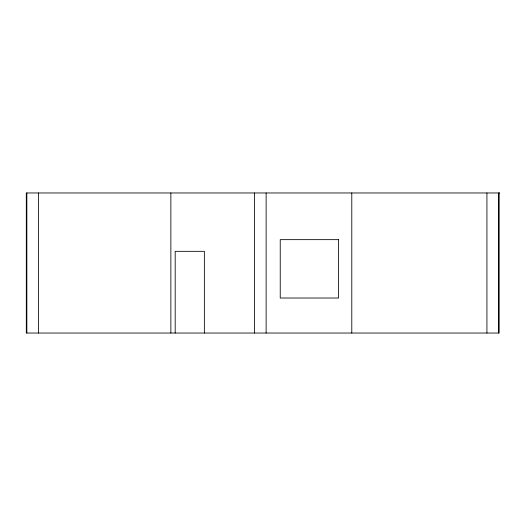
<?xml version="1.0" encoding="UTF-8"?>
<svg xmlns="http://www.w3.org/2000/svg" width="526" height="526" viewBox="0 0 526 526"><rect width="100%" height="100%" fill="white"/><g stroke="black" fill="none" stroke-linecap="round" stroke-linejoin="round"><path stroke-width="0.79" d="M499.7 192.963L26.3 192.963L26.3 333.037L499.154 333.037L499.154 192.963M498.609 192.963L498.609 333.037M486.931 192.963L486.931 333.037M351.789 192.963L351.789 333.037M266.13 192.963L266.13 333.037M254.459 192.963L254.459 333.037M204.364 333.037L204.364 251.329L175.184 251.329L175.184 333.037M170.865 192.963L170.865 333.037M38.516 192.963L38.516 333.037M26.846 192.963L26.846 333.037M338.599 239.652L280.233 239.652L280.233 298.018L338.599 298.018L338.599 239.652"/></g></svg>
